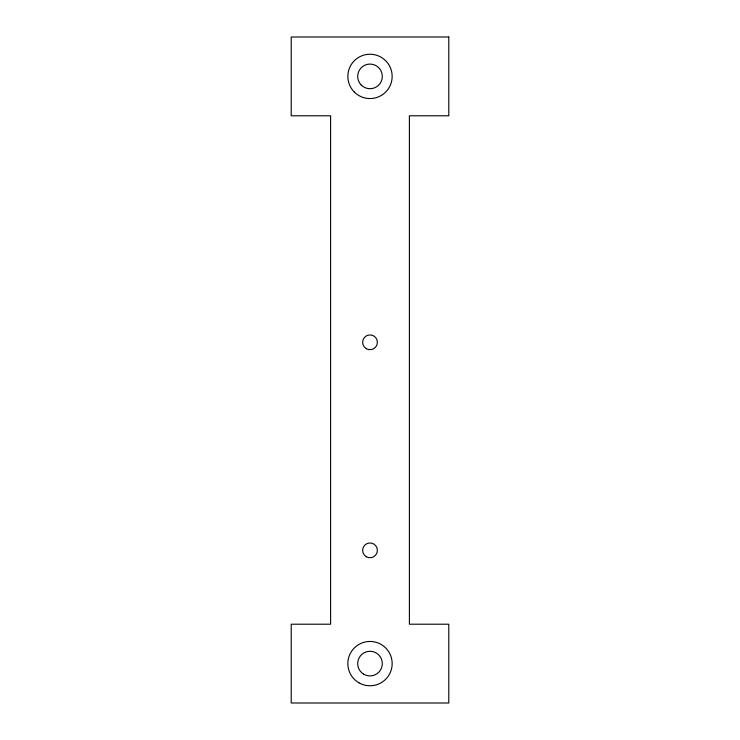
<?xml version="1.0" encoding="UTF-8"?>
<svg xmlns="http://www.w3.org/2000/svg" width="740" height="740" viewBox="0 0 740 740"><rect width="100%" height="100%" fill="white"/><g stroke="black" fill="none" stroke-linecap="round" stroke-linejoin="round"><path stroke-width="1.11" d="M448.792 37L291.209 37L291.209 115.792L330.604 115.792L330.604 624.209L291.209 624.209L291.209 703L448.792 703L448.792 624.209L409.396 624.209L409.396 115.792L448.792 115.792L448.792 37M366.309 348.697A7.391 7.391 0 0 0 377.391 342.305A7.391 7.391 0 0 0 366.309 335.904A7.391 7.391 0 0 0 366.309 348.697M366.309 556.748A7.391 7.391 0 0 0 377.391 550.347A7.391 7.391 0 0 0 366.309 543.956A7.391 7.391 0 0 0 366.309 556.748M361.296 85.1A12.312 12.312 0 0 0 381.896 79.578A12.312 12.312 0 0 0 366.818 64.5A12.312 12.312 0 0 0 361.296 85.1M363.849 674.27A12.312 12.312 0 0 0 382.312 663.604A12.312 12.312 0 0 0 363.849 652.948A12.312 12.312 0 0 0 363.849 674.27M358.918 682.798A22.163 22.163 0 0 0 392.163 663.604A22.163 22.163 0 0 0 358.918 644.42A22.163 22.163 0 0 0 358.918 682.798M354.331 92.065A22.163 22.163 0 0 0 391.404 82.131A22.163 22.163 0 0 0 364.265 54.991A22.163 22.163 0 0 0 354.331 92.065"/></g></svg>
